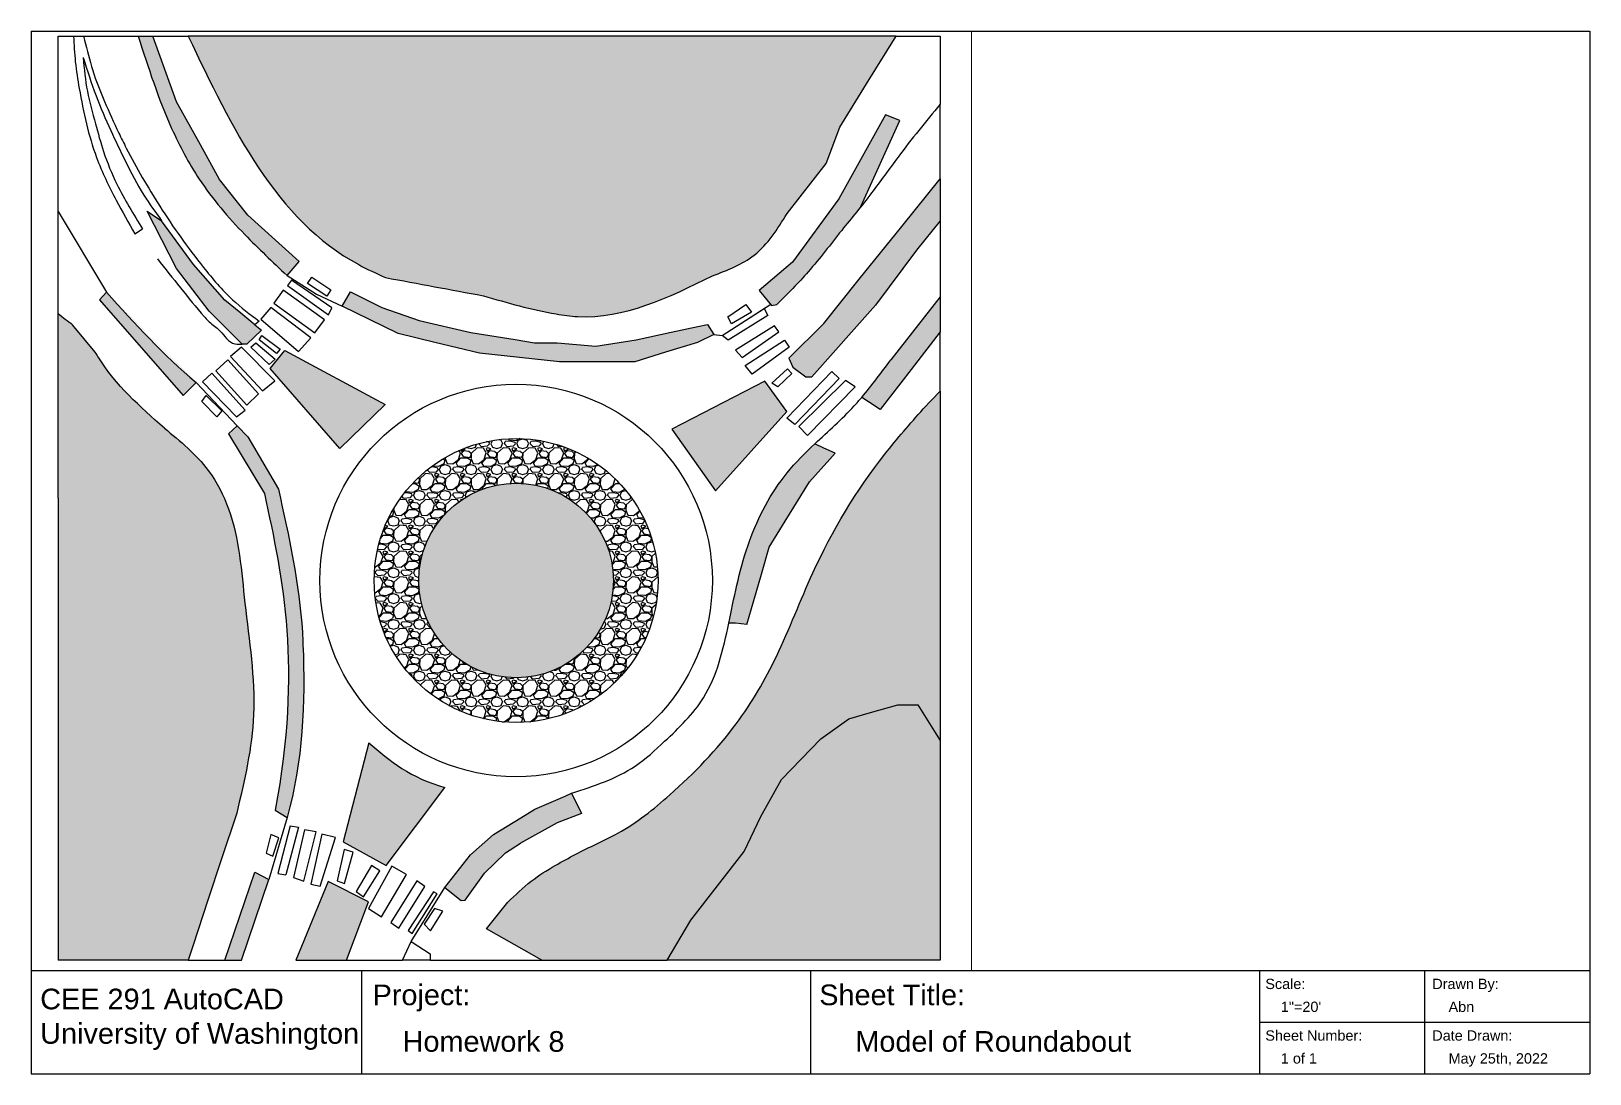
# Paper-space layout 'Layout1' of a CAD drawing. Header units: feet. Extents: x 0.8 to 15.9, y 0.2 to 10.3.
# The model-space entities are those that its viewports show. They can reach past a viewport. Long polylines and large blocks are cut down to what shows.
import ezdxf

# ---------------------------------------------------------------- set-up
doc = ezdxf.new("R2010")
doc.units = ezdxf.units.FT
doc.header["$MEASUREMENT"] = 0
for name, color, linetype in [('CrossWalk', 5, 'Continuous'), ('Dirt Area', 32, 'Continuous'), ('Middle', 3, 'Continuous'), ('Plants', 6, 'Continuous'), ('Road Edges', 1, 'Continuous'), ('SideWalk Line', 230, 'Continuous'), ('TITLEBLOCK', 7, 'Continuous'), ('Yellow Street Mat', 2, 'Continuous')]:
    doc.layers.add(name, color=color, linetype=linetype)
doc.styles.get("Standard").update_dxf_attribs({"font": 'Arial.ttf'})
pattern_1 = [(228.012787504, (3.6, 5), (-40.00000000000031, -45.00000000000001), [0.67268, -66.5954402353685]), (184.969740728, (3.15, 4.5), (59.99999999999987, 5.000000000000176), [1.15434, -114.27962380615]), (132.510447078, (2, 4.4), (50.00000000000058, -54.99999999999932), [0.8139400000000001, -80.5801629804985]), (267.273689006, (0.05, 3.15), (5.000000000000121, 100.0000000000001), [1.05119, -104.067790208145]), (292.833654178, (0, 2.1), (-24.99999999999994, 60.00000000000014), [1.030775, -102.0468656404415]), (357.273689006, (0.4, 1.15), (-100.0000000000001, 5.000000000000126), [1.05119, -104.067790208145]), (37.69424046669999, (1.45, 1.1), (-65, -49.99999999999986), [1.390145, -137.62424274458]), (72.2553283749, (2.55, 1.95), (35.00000000000014, 110), [1.31244, -129.9316074840669]), (121.429565615, (2.95, 3.2), (-40.0000000000001, 64.99999999999994), [1.05475, -104.420365548645]), (175.236358309, (2.4, 4.1), (54.99999999999992, -5.000000000000191), [1.20416, -59.0038128939615]), (222.397437798, (1.2, 4.2), (-59.99999999999982, -54.99999999999986), [1.55724, -154.1668750239745]), (138.814074834, (5, 3.1), (-35.00000000000016, 30), [0.5315049999999999, -52.61922406367349]), (171.46923439, (4.600000000000001, 3.45), (64.99999999999999, -9.999999999999975), [1.011185, -100.107557080785]), (225, (3.6, 3.6), (-5.551115123125783e-16, -4.999999999999664), [0.707105, -6.3639628118655]), (203.198590514, (3.25, 4.2), (24.99999999999995, 9.999999999999877), [0.38079, -37.6980755293195]), (291.801409486, (2.9, 4.050000000000001), (-4.999999999998421, 15.00000000000051), [0.538515, -26.3873090356725]), (30.9637565321, (3.1, 3.55), (15.00000000000027, 9.999999999999897), [0.874645, -28.2801144742265]), (161.565051177, (3.85, 4), (10.00000000000006, -4.999999999999884), [0.632455, -15.178933300842]), (16.389540334, (0, 4.050000000000001), (49.99999999999983, 15.00000000000022), [0.886, -87.714225733347]), (70.3461759419, (0.8500000000000001, 4.3), (-20.0000000000061, -55.00000000001698), [0.7433049999999999, -73.58703873659499]), (293.198590514, (3.85, 5), (-9.999999999999853, 24.99999999999996), [0.761575, -37.3172905293195]), (343.610459666, (4.149999999999999, 4.3), (-49.99999999999983, 15.00000000000021), [0.8859999999999999, -87.71422573334497]), (339.44395478, (0, 0.95), (-25.00000000000018, 10.00000000000012), [0.8544, -41.8656187265875]), (294.775140569, (0.8, 0.65), (-25.00000000000003, 55.00000000000001), [0.71589, -70.87321531638]), (66.8014094864, (3.9, 0), (9.999999999999906, 24.99999999999985), [0.761575, -37.3172905293195]), (17.3540246363, (4.2, 0.7000000000000001), (-64.99999999999989, -19.99999999999982), [0.838155, -82.97711807120001]), (69.44395478040002, (1.45, 0), (-10.00000000000004, -24.99999999999977), [0.4272, -42.29281872658749]), (101.309932474, (3.6, 0), (-4.999999999999819, 20.00000000000006), [0.25495, -25.240147567964]), (165.963756532, (3.55, 0.25), (14.99999999999979, -5.000000000000007), [1.030775, -19.5847531280885]), (186.009005957, (2.55, 0.5), (50.00000000000023, 4.999999999999916), [0.9552499999999999, -94.56961587271401]), (303.690067526, (3.1, 3.1), (-4.999999999999936, 9.999999999999929), [0.7211099999999998, -17.30664637732]), (353.157226587, (3.5, 2.5), (85.00000000000007, -10.00000000000026), [1.25897, -124.6378131201415]), (60.9453959009, (4.75, 2.35), (-19.99999999999988, -34.99999999999989), [0.51478, -50.963370704935]), (90, (5, 2.8), (-4.999999999999999, 5), [0.3, -4.699999999999999]), (120.256437164, (2.45, 0.65), (20.00000000000004, -35.00000000000004), [0.69462, -68.76759994724901]), (48.01278750420001, (2.1, 1.25), (40, 44.99999999999987), [1.34536, -65.92276023536849]), (0, (3, 2.25), (5, 5), [1.3, -3.7]), (325.3048464690001, (4.3, 2.25), (50.0000000000007, -34.99999999999913), [0.7905699999999999, -78.26637150420999]), (254.054604099, (4.95, 1.8), (-5.000000000000187, -20.00000000000002), [0.72801, -35.6725394464025]), (207.645975364, (4.75, 1.1), (-94.99999999999973, -50.00000000000024), [1.185325, -117.347370911297]), (175.42607874, (3.7, 0.55), (-64.99999999999977, 5.000000000000007), [1.253995, -124.1453670398445])]

msp = doc.modelspace()

# ---------------------------------------------------------------- hatches: boundary and pattern name
at = {"layer": 'Dirt Area'}
h = msp.add_hatch(dxfattribs=at)
h.set_pattern_fill('GRAVEL', color=256, scale=5)
h.set_pattern_definition(pattern_1)
edge = h.paths.add_edge_path()
edge.add_spline(control_points=[(126.8200406108126, 132.5373399124237), (129.7072136412191, 133.6396874930162), (135.8746716862794, 135.9944762025176), (139.3959098151479, 141.6121653480424), (141.2687502273184, 144.6000448579498)], knot_values=[0, 0, 0, 0, 9.027163179910831, 19.28344771569746, 19.28344771569746, 19.28344771569746, 19.28344771569746], degree=3, periodic=0)
edge.add_line((141.2687502273184, 144.6000448579498), (148.8087240411196, 154.3157888920668))
edge.add_line((148.8087240411196, 154.3157888920668), (151.489603800389, 161.3513214992581))
edge.add_line((151.489603800389, 161.3513214992581), (156.683810879681, 169.7269569310747))
edge.add_line((156.683810879681, 169.7269569310747), (162.4090403899341, 178.9588636320093))
edge.add_line((162.4090403899341, 178.9588636320093), (25.24310132699611, 178.9588636320093))
edge.add_spline(control_points=[(25.24310132699611, 178.9588636320093), (33.73566884997813, 161.164502936438), (43.11585451149699, 141.5103280828615), (61.70341902446971, 133.0109480083521), (63.46230312423995, 132.2066777953005)], knot_values=[0, 0, 0, 0, 55.20672927011702, 60.97677397530684, 60.97677397530684, 60.97677397530684, 60.97677397530684], degree=3, periodic=0)
edge.add_spline(control_points=[(63.46230312423994, 132.2066777953005), (69.78085539090353, 131.0326330533389), (76.0994076575671, 129.8585883113774), (82.41795992423067, 128.6845435694158)], knot_values=[0, 0, 0, 0, 19.28010254703493, 19.28010254703493, 19.28010254703493, 19.28010254703493], degree=3, periodic=0)
edge.add_spline(control_points=[(82.41795992423067, 128.6845435694158), (87.06214152626912, 127.3305973059569), (93.0568870845371, 125.582912989426), (108.3722782020775, 123.5155526382594), (118.2577944677896, 128.3500156407922), (126.8200406108126, 132.5373399124237)], knot_values=[0, 0, 0, 0, 14.50756750827672, 18.72648042947802, 46.0250419763081, 46.0250419763081, 46.0250419763081, 46.0250419763081], degree=3, periodic=0)
h.paths.add_polyline_path([(170.9119232778366, 42.54839640597041), (169.8489456399939, 44.25695052672836), (166.609606627514, 49.46363204218972), (162.7071614159884, 49.46363204218972), (157.4215450517204, 47.92238264761636), (153.2248647757396, 46.69865953023324), (147.7965258092272, 42.84560319185044), (140.1883595863956, 34.97701651680464), (136.1665389520131, 27.80950447990938), (132.9554453379251, 21.02232763113416), (127.7731946925869, 14.34856752172254), (122.6147823146775, 7.705506598655205), (118.0550147297891, -0.00471978269979445), (170.9119232778366, -0.00471978269979445)])
h = msp.add_hatch(dxfattribs=at)
h.set_pattern_fill('GRAVEL', color=256, scale=5)
h.set_pattern_definition(pattern_1)
h.paths.add_polyline_path([(61.26018548495411, 73.51958013157491, 1), (116.2570948551969, 73.51958013157491, 1)])
h.paths.add_polyline_path([(107.611868315038, 73.51958013157491, -1), (69.90541202511307, 73.51958013157491, -1)], flags=16)
at = {"layer": 'Plants'}
h = msp.add_hatch(dxfattribs=at)
h.set_pattern_fill('AR-CONC', color=256)
h.set_pattern_definition([(49.99999999999999, (0, 0), (7.172601826007535, -0.6275213498259511), [0.75, -8.25]), (355, (0, 0), (-1.38751333613, 7.521921337000118), [0.6, -6.6]), (100.45144446, (0.59771681, -0.05229344), (5.78508846727112, 6.894399909686294), [0.6374019199999998, -7.011421119999999]), (46.18420000000001, (0, 2), (10.67241330671572, -1.655192807930767), [1.125, -12.375]), (96.63563549, (0.88936745, 1.86206693), (9.346619456742284, 9.741186007745505), [0.95610342, -10.5171376]), (351.1841639899999, (0, 2), (9.346619450547731, 9.741186002699902), [0.9, -9.90000001]), (21, (1, 1.5), (5.969070521184617, -4.026188906653388), [0.75, -8.25]), (326.0000000000001, (1, 1.5), (2.433153319215817, 7.25150045046853), [0.6, -6.6]), (71.45144474, (1.49742254, 1.16448426), (8.402223767299711, 3.225311528063538), [0.6374019000000001, -7.01142112]), (37.50000000000001, (0, 0), (0.1215985531729067, 3.328938538313115), [0, -6.52, 0, -6.7, 0, -6.625]), (7.499999999999999, (0, 0), (2.630695374421486, 3.944117118823602), [0, -3.82, 0, -6.37, 0, -2.525]), (327.5, (-2.23, 0), (5.338224361724091, -0.225548717343798), [0, -2.5, 0, -7.8, 0, -10.35]), (317.5, (-3.23, 0), (5.831861693423862, 1.001049823323176), [0, -3.25, 0, -5.18, 0, -7.35])])
edge = h.paths.add_edge_path()
edge.add_spline(control_points=[(34.63467296877752, 28.47640994819176), (36.12765107163293, 34.80879903096626), (39.29849593571016, 48.25777283845345), (35.96995652522135, 68.0485649984164), (34.9842062313146, 84.4359513867505), (28.94838529303089, 96.19375041214559), (23.68263915520134, 100.5147628908945), (20.60919455747262, 103.0367972070044)], knot_values=[0, 0, 0, 0, 19.31623525185544, 41.02457043710933, 59.55717322347608, 67.97327880132804, 79.77203629386439, 79.77203629386439, 79.77203629386439, 79.77203629386439], degree=3, periodic=0)
edge.add_spline(control_points=[(20.60919455747262, 103.0367972070044), (15.88438249124507, 107.2059356354918), (10.82677544125783, 111.6687298403682), (7.444064657042206, 117.394088135754), (7.221479317894591, 117.770821737653)], knot_values=[0, 0, 0, 0, 18.62325725159942, 19.9349975933792, 19.9349975933792, 19.9349975933792, 19.9349975933792], degree=3, periodic=0)
edge.add_line((7.2214793178946, 117.770821737653), (2.839528469871809, 123.0827872313984))
edge.add_spline(control_points=[(2.839528469873802, 123.0827872313969), (1.888009209018878, 123.7937212452779), (0.9462937769182308, 124.5178879192457), (0.00457834481859066, 125.2420545932127)], knot_values=[0, 0, 0, 3.811617688143087e-12, 3.563618631582587, 3.563618631582587, 3.563618631582587, 3.563618631582587], degree=3, periodic=0)
edge.add_line((0.004578344818586544, 125.2420545932127), (0.004578344818590097, 89.47707192465477))
edge.add_line((0.004578344818590097, 89.47707192465477), (0.004578344818575886, -0.00471978269979445))
edge.add_line((0.004578344818575886, -0.00471978269979445), (25.22202726120621, -0.004719782699808661))
edge.add_line((25.22202726120621, -0.004719782699808661), (26.17851082677987, 2.889443384905306))
edge.add_line((26.17851082677987, 2.889443384905306), (29.04995313806658, 11.57795918835731))
edge.add_line((29.04995313806658, 11.57795918835731), (31.70984506940476, 19.62635806792605))
edge.add_line((31.70984506940476, 19.62635806792605), (34.63467296877752, 28.47640994819177))
h.paths.add_polyline_path([(107.611868315038, 73.51958013157491, 1), (69.90541202511307, 73.51958013157491, 1)])
h.paths.add_polyline_path([(43.92695789675417, 118.1098961495563), (41.11936293948565, 114.56787516637), (54.62254338102048, 99.0631896800387), (63.37955333437914, 107.6174997107973)])
h.paths.add_polyline_path([(32.31451524137823, 127.8642229339606), (26.23240854594315, 134.7586826142879), (20.08105571358008, 143.2322034157169), (17.27265427578459, 145.0711795870075), (22.92802158386349, 133.9628483286924), (29.31525775105643, 125.7147492945168), (35.6895576447414, 119.2978901248252), (36.60439168206722, 119.2978901248252), (39.45269882835807, 122.0253503953033), (38.15893584916103, 123.0836192165962), (35.41657620565547, 125.3268073075824)])
edge = h.paths.add_edge_path()
edge.add_line((36.7948514267946, 144.2763679498848), (31.31822138385999, 151.2387263033779))
edge.add_line((31.31822138385999, 151.2387263033779), (27.59420386701458, 157.9412452797269))
edge.add_line((27.59420386701458, 157.9412452797269), (22.98623078181238, 166.2347151429503))
edge.add_line((22.98623078181238, 166.2347151429503), (18.37605812367292, 178.9588636320093))
edge.add_line((18.37605812367292, 178.9588636320093), (15.54395104613469, 178.9588636320093))
edge.add_spline(control_points=[(15.54395104613468, 178.9588636320093), (17.48565803427975, 172.9248318512198), (20.5740010845882, 163.3275237973698), (27.48459135104805, 150.2671100489602), (35.45924644220128, 140.982303043705), (41.60182783671956, 135.231288684933), (44.37013116590242, 132.6394545401263)], knot_values=[0, 0, 0, 0, 18.98462736485435, 30.19561774403161, 44.06744573745355, 55.44808090517917, 55.44808090517917, 55.44808090517917, 55.44808090517917], degree=3, periodic=0)
edge.add_line((44.37013116590242, 132.6394545401263), (46.736581274743, 135.3432793247202))
edge.add_line((46.736581274743, 135.3432793247202), (36.7948514267946, 144.2763679498848))
h.paths.add_polyline_path([(62.72426754028578, 126.3823943051976), (56.64918006849347, 129.4606817609838), (55.08587051708309, 126.690049720527), (65.8873270055047, 121.3869889746973), (73.04396792869102, 119.6547655533604), (81.68483653985186, 117.5632934298319), (97.16116527348453, 115.913913430885), (106.620644204917, 115.913913430885), (111.7691290960841, 115.913913430885), (117.7173437768924, 117.7504034342528), (123.9023814272386, 119.6600116822474), (127.0604043930171, 121.2037428840795), (125.865504801865, 123.1411008447176), (123.9782859402048, 122.7288699548112), (118.8174646787966, 121.6015762505895), (112.0525756755969, 120.1239012068727), (104.1911175433206, 118.9317068618884), (96.74405191551612, 119.5984531825341), (92.30751686256157, 119.5984531825341), (88.60108320160725, 120.183532590403), (79.96021459044647, 121.5475376564454), (70.00079104850553, 123.8817183507863)])
h.paths.add_polyline_path([(141.188004419374, 106.2856936274511), (136.9581362477547, 112.1358784345166), (118.9096885782856, 102.8349945750933), (127.3817257861328, 90.91440310119742)])
h.paths.add_polyline_path([(158.4159925657458, 126.8952842913795), (166.3510359364362, 137.5334399146849), (170.9119232778366, 143.1835091709345), (170.9119232778366, 151.3581066836326), (163.4690184591419, 142.1099717707732), (155.2336122587894, 131.8771192140994), (148.3643125392427, 123.3417137358956), (141.59315090972, 116.5722546171592), (142.3754777525319, 114.8487799465138), (144.8940757079199, 113.0063660586056), (146.0612322488041, 113.0063660586056)])
edge = h.paths.add_edge_path()
edge.add_spline(control_points=[(139.2937771711995, 126.9769921710313), (141.3687566391008, 129.0597515430311), (145.8694849828905, 133.5773548657929), (150.8995260508545, 140.262696970125), (154.345244813653, 144.4423526208357), (155.5859593464127, 145.9876580157752)], knot_values=[25.05892018392164, 25.05892018392164, 25.05892018392164, 25.05892018392164, 33.86864386462483, 44.16762640683209, 50.11391539809606, 50.11391539809606, 50.11391539809606, 50.11391539809606], degree=3, periodic=0)
edge.add_line((155.5859593464127, 145.9876580157753), (163.1128129626659, 162.6523267972534))
edge.add_line((163.1128129626659, 162.6523267972534), (160.3101790825804, 163.7151301109261))
edge.add_line((160.3101790825804, 163.7151301109261), (151.3224342357371, 147.483283783884))
edge.add_line((151.3224342357371, 147.483283783884), (142.3346812426262, 135.2127847574866))
edge.add_line((142.3346812426262, 135.2127847574866), (135.8596283069055, 129.70555118224))
edge.add_line((135.8596283069055, 129.70555118224), (138.2756973338446, 126.807007195268))
edge.add_line((138.2756973338446, 126.807007195268), (139.2937771711995, 126.9769921710313))
edge = h.paths.add_edge_path()
edge.add_line((170.9119232778366, 110.2249814544836), (169.2506755752993, 108.4690943376827))
edge.add_line((169.2506755752993, 108.4690943376827), (167.6344641598054, 106.7608091745743))
edge.add_spline(control_points=[(167.6344641598052, 106.7608091745742), (165.1077709090246, 103.8847687007282), (156.6640907328628, 94.27364320009626), (146.9337617662012, 78.05651628494446), (139.9795321603743, 59.38434547157181), (131.2315044540857, 44.35826861362474), (120.3294541896072, 33.2036911689105), (110.9327445766493, 25.5935591012105), (103.0217612261129, 21.88686790214136), (97.31673246559109, 18.98511608510118), (91.418359274679, 15.31718099922669), (88.61406925873771, 12.60816026814087), (87.14479117228802, 11.18879751560962)], knot_values=[0, 0, 0, 0, 11.48192784749314, 38.37020046657554, 56.03762948171571, 71.23990775812284, 90.09569672079434, 102.5795171755204, 107.1758916656143, 116.250117656001, 121.802576942551, 127.9134637259663, 127.9134637259663, 127.9134637259663, 127.9134637259663], degree=3, periodic=0)
edge.add_line((87.14479117228798, 11.1887975156096), (83.00095573651379, 6.046025456153984))
edge.add_line((83.00095573651379, 6.046025456153984), (93.7177703950647, -0.00471978269979445))
edge.add_line((93.7177703950647, -0.00471978269979445), (96.8967781470883, -0.00471978269979445))
edge.add_line((96.8967781470883, -0.00471978269979445), (102.3174840605298, -0.004719782699808661))
edge.add_line((102.3174840605298, -0.004719782699808661), (107.5633221861044, -0.004719782699808661))
edge.add_line((107.5633221861044, -0.004719782699808661), (110.1862493951594, -0.004719782699808661))
edge.add_line((110.1862493951594, -0.004719782699808661), (111.9348621036843, -0.004719782699808661))
edge.add_line((111.9348621036843, -0.004719782699808661), (115.3446617730679, -0.004719782699808661))
edge.add_line((115.3446617730679, -0.004719782699808661), (118.0550147297891, -0.004719782699822872))
edge.add_line((118.0550147297891, -0.004719782699822872), (122.6147823146775, 7.705506598655191))
edge.add_line((122.6147823146775, 7.705506598655191), (127.7731946925869, 14.34856752172254))
edge.add_line((127.7731946925869, 14.34856752172254), (132.9554453379251, 21.02232763113413))
edge.add_line((132.9554453379251, 21.02232763113413), (136.1665389520131, 27.80950447990938))
edge.add_line((136.1665389520131, 27.80950447990938), (140.1883595863956, 34.97701651680475))
edge.add_line((140.1883595863956, 34.97701651680475), (147.7965258092272, 42.84560319185036))
edge.add_line((147.7965258092272, 42.84560319185036), (153.2248647757397, 46.69865953023328))
edge.add_line((153.2248647757397, 46.69865953023328), (157.4215450517204, 47.92238264761636))
edge.add_line((157.4215450517204, 47.92238264761636), (162.7071614159885, 49.46363204218971))
edge.add_line((162.7071614159885, 49.46363204218971), (166.609606627514, 49.46363204218972))
edge.add_line((166.609606627514, 49.46363204218972), (169.8489456399939, 44.25695052672836))
edge.add_line((169.8489456399939, 44.25695052672836), (170.9119232778366, 42.54839640597041))
edge.add_line((170.9119232778366, 42.54839640597041), (170.9119232778366, 110.2249814544836))
edge = h.paths.add_edge_path(flags=17)
edge.add_line((140.8837250188144, 84.99107870648459), (145.6249636916829, 92.6645914776072))
edge.add_line((145.6249636916829, 92.6645914776072), (149.5464745056961, 97.04444692923425))
edge.add_line((149.5464745056961, 97.04444692923425), (150.5557742777262, 98.17171326063266))
edge.add_line((150.5557742777262, 98.17171326063266), (148.3854928359196, 99.18726525036345))
edge.add_line((148.3854928359196, 99.18726525036345), (146.6428715008713, 100.0026998433454))
edge.add_spline(control_points=[(146.6428715008709, 100.0026998433451), (144.7474275541483, 98.21172545585617), (139.3398327836798, 92.81686926831986), (133.1519728594875, 81.08459007667791), (131.1343268818225, 70.88124807098684), (130.0062460694435, 65.45656146187095), (129.9650560664891, 65.25927287015384)], knot_values=[47.4466834938254, 47.4466834938254, 47.4466834938254, 47.4466834938254, 55.25426933172335, 70.36035650961307, 86.12277513679582, 86.71734648072118, 86.71734648072118, 86.71734648072118, 86.71734648072118], degree=3, periodic=0)
edge.add_line((129.9650560664891, 65.25927287015384), (131.238592640746, 65.25927287015384))
edge.add_line((131.238592640746, 65.25927287015384), (133.4712647372726, 64.99141985780352))
edge.add_line((133.4712647372726, 64.99141985780352), (134.810861478174, 69.63419770164637))
edge.add_line((134.810861478174, 69.63419770164637), (136.293148795939, 74.77151291525117))
edge.add_line((136.293148795939, 74.77151291525117), (137.8033704884549, 80.00564315700225))
edge.add_line((137.8033704884549, 80.00564315700225), (140.8837250188144, 84.99107870648459))
edge = h.paths.add_edge_path()
edge.add_line((165.3101384025467, 114.4248950434912), (170.9119232778365, 121.7047713035145))
edge.add_line((170.9119232778365, 121.7047713035145), (170.9119232778366, 128.4612826526072))
edge.add_line((170.9119232778366, 128.4612826526072), (161.3362259699919, 116.2455328743768))
edge.add_spline(control_points=[(161.3362259699925, 116.2455328743772), (159.5220861380203, 113.7810194188646), (157.7079463060481, 111.3165059633519), (155.7282577293396, 108.9998019847749)], knot_values=[99.50038843339141, 99.50038843339141, 99.50038843339141, 99.50038843339141, 108.6551815927135, 108.6551815927135, 108.6551815927135, 108.6551815927135], degree=3, periodic=0)
edge.add_line((155.7282577293396, 108.9998019847749), (157.049268752563, 108.1225031706226))
edge.add_line((157.049268752563, 108.1225031706226), (159.3068386851987, 106.6232246710878))
edge.add_line((159.3068386851987, 106.6232246710878), (165.3101384025467, 114.4248950434912))
edge = h.paths.add_edge_path()
edge.add_spline(control_points=[(74.95044388524501, 33.4459307277261), (68.384678160504, 35.17633978358855), (64.296974197918, 38.62568723127885), (60.20927023533204, 42.07503467896913)], knot_values=[0, 0, 0, 0, 17.13257454719027, 17.13257454719027, 17.13257454719027, 17.13257454719027], degree=3, periodic=0)
edge.add_line((60.20927023533204, 42.07503467896913), (55.25677107245701, 22.86525911064746))
edge.add_line((55.25677107245701, 22.86525911064746), (63.60789322508572, 18.30242695558627))
edge.add_line((63.60789322508572, 18.30242695558627), (74.950443885245, 33.4459307277261))
h.paths.add_polyline_path([(60.15462506990754, 11.27281068758111), (52.34407296606606, 15.18544641041898), (47.17013380143908, 2.585440801894947), (46.10653639460604, -0.00471978269979445), (55.92603586235691, -0.00471978269979445)])
h.paths.add_polyline_path([(40.86442548391369, 15.57550302639811), (38.1677012334776, 17.03586237818217), (32.32478239833017, -0.00471978269979445), (35.58333031064103, -0.00471978269979445)])
edge = h.paths.add_edge_path()
edge.add_spline(control_points=[(44.38112048137009, 27.61107601019012), (47.4426735000285, 38.40313717380356), (47.96265920457448, 50.71695137632192), (46.94635241797475, 72.06949810917881), (44.73787699715464, 82.03700452737837), (42.70186509819177, 91.22613177739186)], knot_values=[0, 0, 0, 0, 33.65693779302293, 36.03782183053295, 64.14526262855745, 64.14526262855745, 64.14526262855745, 64.14526262855745], degree=3, periodic=0)
edge.add_line((42.70186509819177, 91.22613177739186), (36.75216838196346, 101.3415602863799))
edge.add_line((36.75216838196346, 101.3415602863799), (34.70016896311517, 103.5086194793848))
edge.add_line((34.70016896311517, 103.5086194793848), (33.01999305165828, 101.9408473719368))
edge.add_line((33.01999305165828, 101.9408473719368), (39.99139809371991, 90.35329263958283))
edge.add_spline(control_points=[(39.99139809371991, 90.35329263958283), (43.6239664296311, 73.64222233286205), (47.2565347655423, 56.9311520261412), (42.09390354089333, 29.0219826026381)], knot_values=[0, 0, 0, 0, 61.36733756651988, 61.36733756652013, 61.36733756652013, 61.36733756652013], degree=3, periodic=0)
edge.add_line((42.09390354089337, 29.02198260263833), (44.38112048137009, 27.61107601019011))
edge = h.paths.add_edge_path()
edge.add_spline(control_points=[(26.74732599700465, 111.9073944994739), (20.4402697835976, 117.1461683058106), (14.91287407957764, 123.2615022237124), (9.385478375582352, 129.3768361415869)], knot_values=[0, 0, 0, 1.099493829315179e-10, 24.62955834192938, 24.62955834192938, 24.62955834192938, 24.62955834192938], degree=3, periodic=0)
edge.add_line((9.385478375582347, 129.3768361415869), (8.041336017163307, 127.9210527083924))
edge.add_line((8.041336017163307, 127.9210527083924), (24.28306364880246, 109.3317705451909))
edge.add_line((24.28306364880246, 109.3317705451909), (26.74732599694835, 111.9073944995207))
h.paths.add_polyline_path([(96.74507019900999, 26.55014466321245), (101.4232845199276, 28.36060800844734), (99.49948233257898, 32.29429159688257), (98.2541663371976, 31.75522894739152), (92.41579355124252, 29.2279597929071), (89.65229391072535, 27.53081254928475), (84.37044113453247, 24.28706981492454), (79.91859530747747, 20.36439827063625), (74.93930306930724, 14.06170018099328), (78.1105555742397, 11.51291352697353), (78.86805259233279, 11.58035632708471), (82.66111787634236, 16.80227097849826), (86.70290501347603, 20.78087041665181), (89.63007089175062, 22.64917406617135)])

# ---------------------------------------------------------------- linework, layer by layer
at = {"layer": 'CrossWalk'}
for p, q in [((45.22618987995156, 131.6832897736695), (44.44083262546155, 130.6501721540744)), ((44.44083262546155, 130.6501721540744), (52.41848097754337, 124.9887093227517)), ((53.07984388752902, 126.35241972737), (45.22618987995156, 131.6832897736695)), ((43.6554672247039, 129.7410318843285), (41.79538913178567, 127.2615599971159)), ((41.79538913178567, 127.2615599971159), (49.73171146654477, 121.476119815944)), ((51.63311557678571, 124.0382413438319), (43.6554672247039, 129.7410318843285)), ((41.25803685883966, 126.4350693680453), (39.3152904387407, 124.1622186936811)), ((39.3152904387407, 124.1622186936811), (46.59024986351324, 117.8808806684619)), ((48.98768022937747, 120.5669795461981), (41.25803685883966, 126.4350693680453)), ((49.73171146654477, 121.476119815944), (51.63311557678571, 124.0382413438319)), ((52.41848097754337, 124.9887093227517), (53.07984388752902, 126.35241972737)), ((128.6544498134126, 120.9655524551072), (136.8114789858073, 126.213431977907)), ((137.5289941207893, 124.8920199318618), (129.8251336883204, 120.0594454647289)), ((136.8114789858073, 126.213431977907), (137.5289941207893, 124.8920199318618)), ((129.8251336883204, 120.0594454647289), (128.6544498134126, 120.9655524551072)), ((138.8129681441114, 122.8910319762881), (131.2979300565121, 118.133965943548)), ((132.5441461278742, 116.6992999124268), (139.6437815737754, 121.6828912483425)), ((139.6437815737754, 121.6828912483425), (138.8129681441114, 122.8910319762881)), ((35.52286056363027, 118.724201664767), (33.45449054543678, 116.9044940395543)), ((42.01754600511595, 112.2311580727101), (35.52286056363027, 118.724201664767)), ((46.59024986351324, 117.8808806684619), (48.98768022937747, 120.5669795461981)), ((131.2979300565121, 118.133965943548), (132.5441461278742, 116.6992999124268)), ((133.1123727563599, 115.149484818834), (140.7407091386422, 120.0575677203587)), ((141.6848127167204, 118.6984101236294), (134.4718789761373, 113.5260390352205)), ((140.7407091386422, 120.0575677203587), (141.6848127167204, 118.6984101236294)), ((30.60013601012088, 114.1335788930228), (32.87534791789494, 116.2427827010833)), ((32.87534791789494, 116.2427827010833), (38.8736242291634, 109.6670201362531)), ((33.45449054543678, 116.9044940395543), (39.6182338513554, 110.246018279624)), ((134.4718789761373, 113.5260390352205), (133.1123727563599, 115.149484818834)), ((27.99399011304831, 111.9830127097375), (29.81415963926702, 113.7200071398502)), ((27.99399011304831, 111.9830127097375), (34.57140905185861, 105.2418237547072)), ((29.81415963926702, 113.7200071398502), (36.26747018582228, 106.5238898340986)), ((36.55704557272747, 107.4751031330925), (30.60013601012088, 114.1335788930228)), ((39.6182338513554, 110.246018279624), (42.01754600511595, 112.2311580727101)), ((141.2392933224028, 104.9708623532142), (149.9530547392014, 114.0322846951685)), ((151.352860546539, 112.6678231928017), (142.7790764519668, 103.7463476943585)), ((152.6126808853824, 112.2479884399445), (143.5489639436146, 103.3265129415013)), ((149.9530547392014, 114.0322846951685), (151.352860546539, 112.6678231928017)), ((154.4674150265237, 111.0234737810888), (152.6126808853824, 112.2479884399445)), ((38.8736242291634, 109.6670201362531), (36.55704557272747, 107.4751031330925)), ((145.2287243954061, 101.6121901080332), (154.4674150265237, 111.0234737810888)), ((34.57140905185861, 105.2418237547072), (36.26747018582228, 106.5238898340986)), ((142.7790764519668, 103.7463476943585), (141.2392933224028, 104.9708623532142)), ((143.5489639436146, 103.3265129415013), (145.2287243954061, 101.6121901080332)), ((44.9910804405763, 26.0125551164665), (42.62566490776499, 16.74095251387189)), ((46.56802684453942, 25.71226045906951), (44.16506516273603, 16.47819541085937)), ((44.9910804405763, 26.0125551164665), (46.56802684453942, 25.71226045906951)), ((47.76951175857539, 25.18674625304357), (45.62937311972109, 15.95267542715828)), ((47.65687331159734, 15.27701100359718), (50.0222969906763, 24.81137648687854)), ((50.0222969906763, 24.81137648687854), (47.76951175857539, 25.18674625304357)), ((51.11113531146566, 24.39846916632996), (48.97099667261136, 14.71395924318676)), ((53.73938203349371, 23.72281052044309), (51.11113531146566, 24.39846916632996)), ((50.81076611952358, 14.30105770031332), (53.73938203349371, 23.72281052044309)), ((55.44933255431624, 21.39188843479496), (54.05794184177375, 15.33897079014696)), ((57.21677943434679, 20.86554802124647), (55.44933255431624, 21.39188843479496)), ((55.48693572718457, 14.85022570773162), (57.21677943434679, 20.86554802124647)), ((60.71407002154046, 18.30903661577031), (57.78085961244506, 13.27120446708523)), ((64.66221580856109, 18.17090396220465), (60.15462506990752, 9.993870330356913)), ((62.33109606382914, 17.25635578867241), (60.71407002154046, 18.30903661577031)), ((67.53398706475855, 16.57183996703225), (64.66221580856109, 18.17090396220465)), ((42.62566490776499, 16.74095251387189), (44.16506516273603, 16.47819541085937)), ((45.62937311972109, 15.95267542715828), (47.65687331159734, 15.27701100359718)), ((54.05794184177375, 15.33897079014696), (55.48693572718457, 14.85022570773162)), ((59.20986164412443, 12.2561189711214), (62.33109606382914, 17.25635578867241)), ((62.69923405886766, 8.358464759522576), (67.53398706475855, 16.57183996703225)), ((69.53332560832314, 15.33619750615344), (64.51681307187755, 7.268194378965745)), ((71.06009100170013, 14.20958554993467), (69.53332560832314, 15.33619750615344)), ((48.97099667261136, 14.71395924318676), (50.81076611952358, 14.30105770031332)), ((57.78085961244506, 13.27120446708523), (59.20986164412443, 12.2561189711214)), ((66.04357846525454, 6.177923998409824), (71.06009100170013, 14.20958554993467)), ((72.7595654219358, 13.17456707526981), (67.86332438553927, 5.72960530787168)), ((68.5920650777598, 5.137653617181968), (73.4427603300337, 12.78752062795775)), ((73.4427603300337, 12.78752062795775), (72.7595654219358, 13.17456707526981)), ((60.15462506990752, 9.993870330356913), (62.69923405886766, 8.358464759522576)), ((64.51681307187755, 7.268194378965745), (66.04357846525454, 6.177923998409824)), ((67.86332438553927, 5.72960530787168), (68.5920650777598, 5.137653617181968))]:
    msp.add_line(p, q, dxfattribs=at)
at = {"layer": 'Middle'}
for radius in [27.49845468512142, 18.85322814496245]:
    msp.add_circle((88.75864017007552, 73.51958013157491), radius, dxfattribs=at)
at = {"layer": 'Road Edges'}
for p, q in [((0.004578344818591873, 145.0410432342806), (0.004578344818593949, 178.9588636320093)), ((0.004578344818593949, 178.9588636320093), (3.012514469841335, 178.9588636320093)), ((3.012514469841335, 178.9588636320093), (3.952064284135304, 178.9588636320093)), ((3.952064284135304, 178.9588636320093), (4.940011076333576, 178.9588636320093)), ((4.940011076333576, 178.9588636320093), (15.54395104613468, 178.9588636320093)), ((15.54395104613468, 178.9588636320093), (18.37605812367292, 178.9588636320093)), ((18.37605812367292, 178.9588636320093), (25.24310132699612, 178.9588636320093)), ((162.4090403899341, 178.9588636320093), (25.24310132699611, 178.9588636320093)), ((156.683810879681, 169.7269569310747), (162.4090403899341, 178.9588636320093)), ((162.4090403899341, 178.9588636320093), (170.9119232778366, 178.9588636320093)), ((170.9119232778366, 178.9588636320093), (170.9119232778366, 165.8073244438283)), ((151.489603800389, 161.3513214992581), (156.683810879681, 169.7269569310747)), ((170.9119232778366, 159.7634084168085), (170.9119232778366, 165.8073244438283)), ((148.8087240411196, 154.3157888920668), (151.489603800389, 161.3513214992581)), ((170.9119232778366, 151.3581066836326), (170.9119232778366, 159.7634084168085)), ((141.2687502273184, 144.6000448579498), (148.8087240411196, 154.3157888920668)), ((163.4690184591419, 142.1099717707732), (170.9119232778366, 151.3581066836326)), ((170.9119232778366, 151.3581066836326), (170.9119232778366, 143.1835091709345)), ((0.00457834481859066, 125.2420545932127), (0.004578344818591873, 145.0410432342806)), ((22.92802158386348, 133.9628483286924), (17.27265427578459, 145.0711795870075)), ((17.27265427578459, 145.0711795870075), (20.0810557135801, 143.2322034157169)), ((26.23240854594314, 134.7586826142879), (20.0810557135801, 143.2322034157169)), ((155.2336122587894, 131.8771192140994), (163.4690184591419, 142.1099717707732)), ((170.9119232778366, 143.1835091709345), (166.3510359364363, 137.533439914685)), ((170.9119232778366, 143.1835091709345), (170.9119232778366, 128.4612826526072)), ((14.91146665604083, 140.6541701709175), (16.37131045818751, 141.6203707588247)), ((15.2788226093553, 141.2341967404364), (15.2788226093553, 141.2341967404364)), ((166.3510359364363, 137.533439914685), (158.4159925657459, 126.8952842913795)), ((19.91827698735506, 134.859127493919), (19.91827698735506, 134.859127493919)), ((29.31525775105638, 125.7147492945169), (22.92802158386348, 133.9628483286924)), ((32.31451524137825, 127.8642229339606), (26.23240854594314, 134.7586826142879)), ((148.3643125392427, 123.3417137358956), (155.2336122587894, 131.8771192140994)), ((35.41657620565547, 125.3268073075824), (32.31451524137825, 127.8642229339606)), ((138.2756973338446, 126.8070071952679), (139.2937771711995, 126.9769921710313)), ((146.0612322488041, 113.0063660586056), (158.4159925657459, 126.8952842913795)), ((170.9119232778366, 128.4612826526072), (161.3362259699925, 116.2455328743772)), ((170.9119232778366, 128.4612826526072), (170.9119232778366, 121.7047713035145)), ((0.00457834481858847, 89.47707192465477), (0.00457834481859066, 125.2420545932127)), ((35.6895576447414, 119.2978901248252), (29.31525775105638, 125.7147492945169)), ((38.15893584916103, 123.0836192165962), (35.41657620565547, 125.3268073075824)), ((65.88732700550464, 121.3869889746974), (55.08587051708309, 126.690049720527)), ((39.45269882835807, 122.0253503953033), (36.60439168206722, 119.2978901248252)), ((38.97743212168098, 123.7669527465537), (38.15893584916103, 123.0836192165962)), ((38.15893584916103, 123.0836192165962), (39.45269882835807, 122.0253503953033)), ((73.04396792869102, 119.6547655533604), (65.88732700550464, 121.3869889746974)), ((127.0604043930171, 121.2037428840795), (123.9023814272387, 119.6600116822474)), ((127.0604043930171, 121.2037428840795), (128.6544498134126, 120.9655524551072)), ((141.59315090972, 116.5722546171592), (148.3643125392427, 123.3417137358956)), ((170.9119232778366, 110.2249814544836), (170.9119232778366, 121.7047713035145)), ((36.60439168206722, 119.2978901248252), (35.6895576447414, 119.2978901248252)), ((41.11936293948565, 114.56787516637), (43.92695789675417, 118.1098961495563)), ((43.92695789675417, 118.1098961495563), (63.37955333437912, 107.6174997107973)), ((81.68483653985186, 117.5632934298319), (73.04396792869102, 119.6547655533604)), ((123.9023814272387, 119.6600116822474), (117.7173437768924, 117.7504034342528)), ((97.16116527348458, 115.913913430885), (81.68483653985186, 117.5632934298319)), ((106.620644204917, 115.913913430885), (97.16116527348458, 115.913913430885)), ((111.7691290960841, 115.913913430885), (106.620644204917, 115.913913430885)), ((117.7173437768924, 117.7504034342528), (111.7691290960841, 115.913913430885)), ((141.59315090972, 116.5722546171592), (142.3754777525319, 114.8487799465138)), ((142.3754777525319, 114.8487799465138), (144.8940757079199, 113.0063660586056)), ((54.62254338102048, 99.0631896800387), (41.11936293948565, 114.56787516637)), ((136.9581362477547, 112.1358784345166), (118.9096885782856, 102.8349945750933)), ((141.188004419374, 106.2856936274511), (136.9581362477547, 112.1358784345166)), ((144.8940757079199, 113.0063660586056), (146.0612322488041, 113.0063660586056)), ((169.2506755752993, 108.4690943376827), (170.9119232778366, 110.2249814544836)), ((170.9119232778366, 110.2249814544836), (170.9119232778366, 42.54839640597044)), ((63.37955333437912, 107.6174997107973), (54.62254338102048, 99.0631896800387)), ((127.3817257861328, 90.91440310119742), (141.188004419374, 106.2856936274511)), ((167.6344641598052, 106.7608091745742), (169.2506755752993, 108.4690943376827)), ((34.70016896311517, 103.5086194793848), (36.75216838196346, 101.3415602863799)), ((118.9096885782856, 102.8349945750933), (127.3817257861328, 90.91440310119742)), ((36.75216838196346, 101.3415602863799), (42.70186509819177, 91.22613177739186)), ((148.3854928359196, 99.18726525036345), (146.64287150087, 100.002699843346)), ((0.00457834481858847, 89.47707192465477), (0.004578344818582991, -0.00471978269979445)), ((131.238592640746, 65.25927287015384), (129.9650560664892, 65.25927287015384)), ((157.4215450517204, 47.92238264761636), (162.7071614159885, 49.46363204218971)), ((162.7071614159885, 49.46363204218971), (166.609606627514, 49.46363204218971)), ((166.609606627514, 49.46363204218971), (169.8489456399939, 44.25695052672836)), ((147.7965258092272, 42.84560319185039), (153.2248647757397, 46.69865953023327)), ((153.2248647757397, 46.69865953023327), (157.4215450517204, 47.92238264761636)), ((140.1883595863956, 34.97701651680472), (147.7965258092272, 42.84560319185039)), ((169.8489456399939, 44.25695052672836), (170.9119232778366, 42.54839640597044)), ((170.9119232778366, 42.54839640597044), (170.9119232778366, -0.004719782699792674)), ((60.20927023533204, 42.07503467896913), (55.25677107245701, 22.86525911064746)), ((63.60789322508572, 18.30242695558627), (74.95044388524501, 33.44593072772611)), ((136.1665389520131, 27.80950447990926), (140.1883595863956, 34.97701651680472)), ((92.41579355124253, 29.22795979290709), (98.2541663371976, 31.75522894739152)), ((98.2541663371976, 31.75522894739152), (99.49948233257899, 32.29429159688257)), ((44.38112048137009, 27.61107601019012), (40.86442548391369, 15.57550302639811)), ((84.37044113453248, 24.28706981492451), (89.65229391072535, 27.53081254928475)), ((89.65229391072535, 27.53081254928475), (92.41579355124253, 29.22795979290709)), ((132.9554453379251, 21.02232763113418), (136.1665389520131, 27.80950447990926)), ((79.91859530747752, 20.36439827063623), (84.37044113453248, 24.28706981492451)), ((55.25677107245701, 22.86525911064746), (63.60789322508572, 18.30242695558627)), ((74.93930306930724, 14.06170018099328), (79.91859530747752, 20.36439827063623)), ((127.7731946925869, 14.34856752172254), (132.9554453379251, 21.02232763113418)), ((35.58333031064103, -0.004719782699796957), (40.86442548391369, 15.57550302639811)), ((52.34407296606605, 15.18544641041899), (47.17013380143908, 2.585440801894947)), ((60.15462506990752, 11.27281068758111), (52.34407296606605, 15.18544641041899)), ((68.41026481586596, 3.555708872992909), (74.93930306930724, 14.06170018099328)), ((122.6147823146775, 7.70550659865512), (127.7731946925869, 14.34856752172254)), ((55.92603586235691, -0.00471978269979445), (60.15462506990752, 11.27281068758111)), ((78.1105555742397, 11.51291352697353), (78.86805259233279, 11.5803563270847)), ((118.055014729789, -0.004719782699817665), (122.6147823146775, 7.70550659865512)), ((66.73136786847772, -0.00471978269979445), (68.41026481586596, 3.555708872992909)), ((26.17851082677987, 2.889443384905309), (25.22202726120621, -0.004719782699796227)), ((47.17013380143908, 2.585440801894947), (46.10653639460605, -0.00471978269979445)), ((0.004578344818582991, -0.00471978269979445), (0.004578344818582991, -0.00471978269979445)), ((0.004578344818582991, -0.00471978269979445), (0.004578344818582991, -0.00471978269979445)), ((0.004578344818582991, -0.00471978269979445), (0.004578344818582991, -0.00471978269979445)), ((0.004578344818582991, -0.00471978269979445), (0.004578344818582991, -0.00471978269979445)), ((25.22202726120621, -0.004719782699796227), (0.004578344818582991, -0.00471978269979445)), ((32.32478239833017, -0.004719782699796727), (35.58333031064103, -0.004719782699796957)), ((46.10653639460605, -0.00471978269979445), (55.92603586235691, -0.00471978269979445)), ((55.92603586235691, -0.00471978269979445), (66.73136786847772, -0.00471978269979445)), ((72.14114963659449, -0.00471978269979445), (66.73136786847772, -0.004719782699793788)), ((93.71777039506469, -0.00471978269979445), (96.8967781470883, -0.004719782699797483)), ((96.8967781470883, -0.004719782699797483), (102.3174840605298, -0.004719782699802653)), ((102.3174840605298, -0.004719782699802653), (107.5633221861044, -0.004719782699807657)), ((107.5633221861044, -0.004719782699807657), (110.1862493951594, -0.004719782699810159)), ((110.1862493951594, -0.004719782699810159), (111.9348621036843, -0.004719782699811827)), ((111.9348621036843, -0.004719782699811827), (115.3446617730679, -0.00471978269981508)), ((115.3446617730679, -0.00471978269981508), (118.055014729789, -0.004719782699817665)), ((170.9119232778366, -0.004719782699792674), (118.0550147297891, -0.00471978269979445))]:
    msp.add_line(p, q, dxfattribs=at)
msp.add_circle((88.75864017007552, 73.51958013157491), 38.02253994651526, dxfattribs=at)
for points in [[(3.012514469841335, 178.9588636320093), (3.35595298044791, 174.0163490620744), (4.111926646433858, 168.8338728201152), (5.515862611622651, 161.9778930184639), (7.459782094307229, 155.4998020492712), (11.29361944941957, 147.1862477351797), (14.91146665604083, 140.6541701709175)], [(4.940011076333576, 178.9588636320093), (6.50745078559612, 173.1336705437643), (7.009953324241906, 171.5009515917982), (9.019955332556492, 166.3516103158836), (11.78371522197358, 160.1975198045557), (13.22840696572894, 157.3088614194849), (19.69811594967268, 146.068227181665), (28.18234812064384, 134.1870914502488), (33.83549149757255, 127.9074058400747), (38.97743212168098, 123.7669527465537)], [(15.54395104613468, 178.9588636320093), (22.02007114295702, 161.1129692953864), (27.37741538426417, 151.2648645050149), (36.1911070700362, 140.5528875284135), (44.37013116590242, 132.6394545401263)], [(25.24310132699611, 178.9588636320093), (58.26809604494792, 134.719371313683), (63.46230312423995, 132.2066777953005)], [(4.869317763043, 174.8278466245565), (5.68587522379039, 168.2969765943672), (7.256198711907928, 162.0172909841931), (8.826514053757819, 156.6167595105881), (11.40183447289928, 150.3370796780891), (16.37131045818751, 141.6203707588247)], [(4.869317763043, 174.8278466245565), (7.372975463006696, 167.446930384378), (10.20398279436995, 160.7171234490706), (13.03499012573411, 154.8049557447557), (16.62093654705404, 148.2009403492439), (20.0810557135801, 143.2322034157169)], [(170.9119232778366, 165.8073244438283), (162.7594930290334, 155.5535344266409), (157.6414617013643, 148.6024829830949), (151.8474530590029, 141.3618082478515), (145.3774833944854, 133.3487854758314), (139.2937771711995, 126.9769921710313)], [(126.8200406108126, 132.5373399124237), (134.9016516345037, 136.5594336878712), (141.2687502273184, 144.6000448579498)], [(19.26534546469975, 135.8592545893443), (28.34234896949783, 124.6493113610504), (29.07651507617447, 123.8486007177662), (31.07880256873796, 122.180453062786), (32.3469076620886, 120.7792108814592), (33.81524802171043, 119.5114214369578), (35.6895576447414, 119.2978901248252)], [(63.46230312423994, 132.2066777953005), (82.41795992423067, 128.6845435694158)], [(82.41795992423067, 128.6845435694158), (96.49257662382479, 125.1667772658202), (100.6814527751076, 124.6642408732141), (126.8200406108126, 132.5373399124237)]]:
    msp.add_spline(points, degree=3, dxfattribs=at)
for points in [[(9.385478375582352, 129.3768361415869), (14.91287407957764, 123.2615022237124), (20.4402697835976, 117.1461683058106), (26.74732599700465, 111.9073944994739)], [(155.7282577293397, 108.9998019847749), (157.7079463060482, 111.3165059633519), (159.5220861380203, 113.7810194188646), (161.3362259699925, 116.2455328743772)], [(60.20927023533204, 42.07503467896913), (64.296974197918, 38.62568723127885), (68.384678160504, 35.17633978358855), (74.95044388524501, 33.4459307277261)], [(41.21171717926244, 24.32386782691083), (41.20824485882995, 24.28392532466525), (41.21340743770941, 24.2832474785488), (41.22633237202658, 24.31786665281462)]]:
    msp.add_open_spline(points, degree=3, dxfattribs=at)
for points, knots in [([(129.9650560664891, 65.25927287015385), (130.0062460694435, 65.45656146187096), (131.1343268818225, 70.88124807098684), (133.1519728594875, 81.08459007667791), (139.3398327836798, 92.81686926831983), (144.7474275541483, 98.21172545585614), (146.6428715008709, 100.002699843345)], [47.44668349382542, 47.44668349382542, 47.44668349382542, 47.44668349382542, 48.04125483775074, 63.8036734649335, 78.90976064282322, 86.71734648072109, 86.71734648072109, 86.71734648072109, 86.71734648072109]), ([(42.70186509819177, 91.22613177739186), (44.73787699715464, 82.03700452737837), (46.94635241797475, 72.06949810917881), (47.96265920457448, 50.71695137632192), (47.4426735000285, 38.40313717380356), (44.38112048137009, 27.61107601019012)], [0, 0, 0, 0, 28.1074407980245, 30.48832483553451, 64.14526262855745, 64.14526262855745, 64.14526262855745, 64.14526262855745])]:
    msp.add_open_spline(points, degree=3, knots=knots, dxfattribs=at)
at = {"layer": 'SideWalk Line'}
for p, q in [((22.9862307818124, 166.2347151429503), (18.37605812367292, 178.9588636320093)), ((27.59420386701458, 157.9412452797269), (22.9862307818124, 166.2347151429503)), ((160.3101790825804, 163.7151301109261), (151.3224342357371, 147.483283783884)), ((163.1128129626659, 162.6523267972534), (160.3101790825804, 163.7151301109261)), ((155.5859593464127, 145.9876580157752), (163.1128129626659, 162.6523267972534)), ((31.31822138385996, 151.2387263033779), (27.59420386701458, 157.9412452797269)), ((36.79485142679459, 144.2763679498848), (31.31822138385996, 151.2387263033779)), ((0.004578344818591873, 145.0410432342806), (9.385478375582352, 129.3768361415869)), ((151.3224342357371, 147.483283783884), (142.3346812426262, 135.2127847574866)), ((46.736581274743, 135.3432793247202), (36.79485142679459, 144.2763679498848)), ((44.37013116590242, 132.6394545401263), (46.736581274743, 135.3432793247202)), ((142.3346812426262, 135.2127847574866), (135.8596283069055, 129.70555118224)), ((44.37013116590242, 132.6394545401263), (50.11167784265035, 128.9989126430783)), ((9.385478375582352, 129.3768361415869), (8.041336017163303, 127.9210527083924)), ((8.041336017163303, 127.9210527083924), (24.28306364880245, 109.3317705451909)), ((50.11167784265035, 128.9989126430783), (55.08587051708309, 126.690049720527)), ((55.08587051708309, 126.690049720527), (56.64918006849348, 129.4606817609838)), ((56.64918006849348, 129.4606817609838), (62.72426754028584, 126.3823943051975)), ((128.6544498134126, 120.9655524551072), (138.0866415178224, 127.0338163603303)), ((135.8596283069055, 129.70555118224), (138.2756973338446, 126.8070071952679)), ((62.72426754028584, 126.3823943051975), (70.00079104850556, 123.8817183507863)), ((70.00079104850556, 123.8817183507863), (79.96021459044641, 121.5475376564455)), ((7.221479317894591, 117.770821737653), (2.839528469871766, 123.0827872313985)), ((79.96021459044641, 121.5475376564455), (88.60108320160725, 120.183532590403)), ((112.0525756755969, 120.1239012068727), (118.8174646787966, 121.6015762505895)), ((118.8174646787966, 121.6015762505895), (123.9782859402048, 122.7288699548112)), ((123.9782859402048, 122.7288699548112), (125.8655048018649, 123.1411008447176)), ((125.8655048018649, 123.1411008447176), (127.0604043930171, 121.2037428840795)), ((170.9119232778366, 121.7047713035145), (165.3101384025467, 114.4248950434912)), ((88.60108320160725, 120.183532590403), (92.30751686256154, 119.5984531825341)), ((92.30751686256154, 119.5984531825341), (96.74405191551614, 119.5984531825341)), ((96.74405191551614, 119.5984531825341), (104.1911175433206, 118.9317068618884)), ((104.1911175433206, 118.9317068618884), (112.0525756755969, 120.1239012068727)), ((24.28306364880245, 109.3317705451909), (26.74732599694835, 111.9073944995207)), ((26.74732599694835, 111.9073944995207), (34.70016896311517, 103.5086194793848)), ((165.3101384025467, 114.4248950434912), (159.3068386851987, 106.6232246710878)), ((157.049268752563, 108.1225031706226), (155.7282577293397, 108.9998019847749)), ((159.3068386851987, 106.6232246710878), (157.049268752563, 108.1225031706226)), ((34.70016896311517, 103.5086194793848), (33.01999305165828, 101.9408473719368)), ((33.01999305165828, 101.9408473719368), (39.99139809371991, 90.35329263958283)), ((145.6249636916829, 92.66459147760716), (149.5464745056961, 97.04444692923425)), ((150.5557742777262, 98.17171326063266), (148.3854928359196, 99.18726525036345)), ((149.5464745056961, 97.04444692923425), (150.5557742777262, 98.17171326063266)), ((140.8837250188144, 84.99107870648459), (145.6249636916829, 92.66459147760716)), ((137.8033704884549, 80.00564315700225), (140.8837250188144, 84.99107870648459)), ((136.293148795939, 74.77151291525117), (137.8033704884549, 80.00564315700225)), ((134.810861478174, 69.63419770164637), (136.293148795939, 74.77151291525117)), ((133.4712647372726, 64.99141985780352), (134.810861478174, 69.63419770164637)), ((133.4712647372726, 64.99141985780352), (131.238592640746, 65.25927287015384)), ((99.49948233257899, 32.29429159688257), (101.4232845199276, 28.36060800844734)), ((34.63467296877752, 28.47640994819175), (31.70984506940476, 19.62635806792605)), ((42.09390354089337, 29.02198260263834), (44.38112048137009, 27.61107601019012)), ((101.4232845199276, 28.36060800844734), (96.74507019901012, 26.55014466321245)), ((96.74507019901012, 26.55014466321245), (89.63007089175062, 22.64917406617133)), ((86.70290501347608, 20.78087041665185), (89.63007089175062, 22.64917406617133)), ((31.70984506940476, 19.62635806792605), (29.04995313806658, 11.57795918835732)), ((82.66111787634236, 16.8022709784982), (86.70290501347608, 20.78087041665185)), ((32.32478239833017, -0.004719782699796727), (38.1677012334776, 17.03586237818217)), ((38.1677012334776, 17.03586237818217), (40.86442548391369, 15.57550302639811)), ((78.86805259233279, 11.5803563270847), (82.66111787634236, 16.8022709784982)), ((74.93930306930724, 14.06170018099328), (78.1105555742397, 11.51291352697353)), ((29.04995313806658, 11.57795918835732), (26.17851082677987, 2.889443384905309)), ((83.00095573651379, 6.046025456153984), (87.14479117228802, 11.18879751560962)), ((93.71777039506469, -0.004719782699797093), (83.00095573651379, 6.046025456153984)), ((68.41026481586596, 3.555708872992909), (72.14114963659449, 1.193414012170251)), ((72.14114963659449, 1.193414012170251), (72.14114963659449, -0.00471978269979445)), ((25.22202726120621, -0.004719782699796227), (32.32478239833017, -0.004719782699796727)), ((72.14114963659449, -0.00471978269979445), (93.71777039506469, -0.004719782699797093))]:
    msp.add_line(p, q, dxfattribs=at)
for points in [[(0.00457834481859066, 125.2420545932127), (0.9462937769182308, 124.5178879192457), (1.888009209018878, 123.7937212452779), (2.839528469873802, 123.0827872313969)], [(39.99139809371991, 90.35329263958283), (43.6239664296311, 73.64222233286205), (47.2565347655423, 56.9311520261412), (42.09390354089333, 29.0219826026381)]]:
    msp.add_open_spline(points, degree=3, dxfattribs=at)
for points in [[(20.60919455747262, 103.0367972070044), (7.896487226701538, 116.6460875258053), (7.221479317894591, 117.770821737653)], [(87.14479117228802, 11.18879751560962), (91.69347983276111, 15.26952891448946), (96.34107233244504, 18.30756908632338), (104.3849824280524, 22.50722236944057), (108.4963142546958, 24.56236447265746), (118.5278078292122, 31.99303804981537), (131.4075299455435, 45.76451348314822), (139.1917207262914, 58.82267716271053), (146.2618829747407, 75.01375043737698), (160.2138739028469, 97.99898816901987), (167.6344641598052, 106.7608091745742)], [(20.60919455747262, 103.0367972070044), (29.10839956894051, 94.85302102844707), (33.05214637126664, 87.41812397087506), (36.20971314603958, 69.15649375612975), (37.90234470119503, 47.51424768660581), (34.63467296877752, 28.47640994819176)]]:
    msp.add_spline(points, degree=3, dxfattribs=at)
for points, knots in [([(146.6428715008709, 100.002699843345), (149.2104783736081, 102.4287901290345), (152.4310580196303, 105.2562534043895), (155.2510614338667, 108.4413694265982), (155.7282577293397, 108.9998019847749)], [86.71734648072109, 86.71734648072109, 86.71734648072109, 86.71734648072109, 97.29366085368616, 99.50038843339142, 99.50038843339142, 99.50038843339142, 99.50038843339142]), ([(99.49948233257899, 32.29429159688257), (103.8340798075722, 33.69990279982949), (110.5730737784433, 35.88520500532734), (118.4953422509503, 43.21896009411946), (126.8541196467422, 51.25570683855867), (128.9072034163657, 60.19245459830027), (129.9650560664891, 65.25927287015385)], [0, 0, 0, 0, 13.42390368134781, 20.87012842508479, 32.17674353885279, 47.44668349382542, 47.44668349382542, 47.44668349382542, 47.44668349382542])]:
    msp.add_open_spline(points, degree=3, knots=knots, dxfattribs=at)
at = {"layer": 'Yellow Street Mat'}
for p, q in [((48.3307325966216, 131.0855141865941), (49.17587531161462, 132.2861959361326)), ((52.1116192100435, 128.5952091587824), (48.3307325966216, 131.0855141865941)), ((49.17587531161462, 132.2861959361326), (52.86779653272697, 129.8403616726882)), ((52.86779653272697, 129.8403616726882), (52.1116192100435, 128.5952091587824)), ((129.797794813072, 124.5772926423497), (133.2647649909459, 126.9630448636144)), ((133.2647649909459, 126.9630448636144), (134.3453755811042, 125.5225896021575)), ((130.5182018731766, 123.2268708901993), (129.797794813072, 124.5772926423497)), ((134.3453755811042, 125.5225896021575), (130.5182018731766, 123.2268708901993)), ((38.97743212168098, 120.1424013221776), (39.51036097112956, 120.9860054245573)), ((39.51036097112956, 120.9860054245573), (43.06326612963403, 118.322000375967)), ((37.37862113453411, 118.7216017110231), (38.31125476733541, 119.5652000357277)), ((40.88711284016154, 115.3471968568547), (37.37862113453411, 118.7216017110231)), ((38.31125476733541, 119.5652000357277), (42.08621904395568, 116.4127965652215)), ((42.30827816207056, 117.4783962735874), (38.97743212168098, 120.1424013221776)), ((43.06326612963403, 118.322000375967), (42.30827816207056, 117.4783962735874)), ((42.08621904395568, 116.4127965652215), (40.88711284016154, 115.3471968568547)), ((138.2951750605189, 111.7232773307423), (141.348811748755, 114.5483235142174)), ((142.1691979554398, 113.6370166163515), (139.480163781951, 111.0398014905995)), ((141.348811748755, 114.5483235142174), (142.1691979554398, 113.6370166163515)), ((27.84444907224497, 108.1878891184397), (28.68760409785773, 109.3413845963678)), ((28.68760409785773, 109.3413845963678), (31.74958256447735, 106.36891525795)), ((139.480163781951, 111.0398014905995), (138.2951750605189, 111.7232773307423)), ((27.84444907224497, 108.1878891184397), (30.77330122798594, 105.2597807685643)), ((31.74958256447735, 106.36891525795), (30.77330122798594, 105.2597807685643)), ((41.21171717926245, 24.32386782691083), (40.33250677169235, 20.72287411514208)), ((42.79995431060706, 23.67171854054232), (41.21171717926245, 24.32386782691083)), ((41.63713158427345, 20.09908165760498), (42.79995431060706, 23.67171854054232)), ((40.33250677169235, 20.72287411514208), (41.63713158427345, 20.09908165760498)), ((72.95851357786978, 9.990397947690326), (70.97787886552396, 6.935330967672598)), ((72.16625643442421, 5.634100340353143), (74.54301971849327, 9.481217228850255)), ((74.54301971849327, 9.481217228850255), (72.95851357786978, 9.990397947690326)), ((70.97787886552396, 6.935330967672598), (72.16625643442421, 5.634100340353143))]:
    msp.add_line(p, q, dxfattribs=at)

psp = doc.layouts.get("Layout1")

# ---------------------------------------------------------------- linework, layer by layer
at = {"layer": 'TITLEBLOCK'}
for p, q in [((0.789999989920301, 10.32707216441075), (15.8899999899203, 10.32707216441075)), ((0.789999989920301, 10.32707216441075), (0.789999989920301, 0.227072164410754)), ((15.8899999899203, 10.32707216441075), (15.8899999899203, 0.227072164410754)), ((0.789999989920301, 1.227072164410754), (15.8899999899203, 1.227072164410754)), ((3.989999989920301, 1.227072164410754), (3.989999989920301, 0.227072164410754)), ((8.3399999899203, 1.227072164410754), (8.3399999899203, 0.227072164410754)), ((12.6899999899203, 1.227072164410754), (12.6899999899203, 0.227072164410754)), ((14.2899999899203, 0.2270721644107539), (14.2899999899203, 1.227072164410754)), ((12.6899999899203, 0.7270721644107542), (15.8899999899203, 0.7270721644107481)), ((0.789999989920301, 0.2270721644107539), (15.8899999899203, 0.2270721644107539))]:
    psp.add_line(p, q, dxfattribs=at)

# ---------------------------------------------------------------- texts
at = {"layer": 'TITLEBLOCK', "attachment_point": 1}
for s, width, insert, char_height in [('Project:', 2.026584325412315, (4.097770799245275, 1.09184653288776), 0.2), ('Sheet Title:', 2.026584325412315, (8.424899583876154, 1.09184653288776), 0.2), ('Scale:', 2.026584325412315, (12.74625098592797, 1.148304751168523), 0.1), ('Drawn By:', 2.026584325412315, (14.36384542220154, 1.148304751168523), 0.1), ('CEE 291 AutoCAD\\PUniversity of Washington', 3.185035787199048, (0.8776763688886007, 1.051949701737271), 0.2), ('1"=20\'', 2.026584325412315, (12.89658820856622, 0.9264741805625372), 0.1), ('Abn', 2.026584325412315, (14.52158820856622, 0.9264741805625372), 0.1), ('Homework 8', 3.919073807776648, (4.388555244812707, 0.6407448290385984), 0.2), ('Model of Roundabout', 3.919073807776648, (8.774419091461226, 0.6407448290385984), 0.2), ('Sheet Number:', 2.026584325412315, (12.74625098592797, 0.6483047511685229), 0.1), ('Date Drawn:', 2.026584325412315, (14.36384542220154, 0.6483047511685229), 0.1), ('1 of 1', 2.026584325412315, (12.89658820856622, 0.4264741805625372), 0.1), ('May 25th, 2022', 2.026584325412315, (14.52158820856622, 0.4264741805625372), 0.1)]:
    psp.add_mtext_dynamic_manual_height_columns(s, width=width, gutter_width=1, heights=[0], dxfattribs=dict(at, insert=insert, char_height=char_height))

# ---------------------------------------------------------------- viewports
at = {"layer": 'Dirt Area'}
psp.add_viewport(center=(5.345384426006786, 5.777072164410754), size=(9.110768872172972, 9.100000000000001), view_center_point=(85.90906698724869, 88.94611911088491), view_height=182.0000003807623, dxfattribs=at)

doc.saveas('drawing.dxf')
